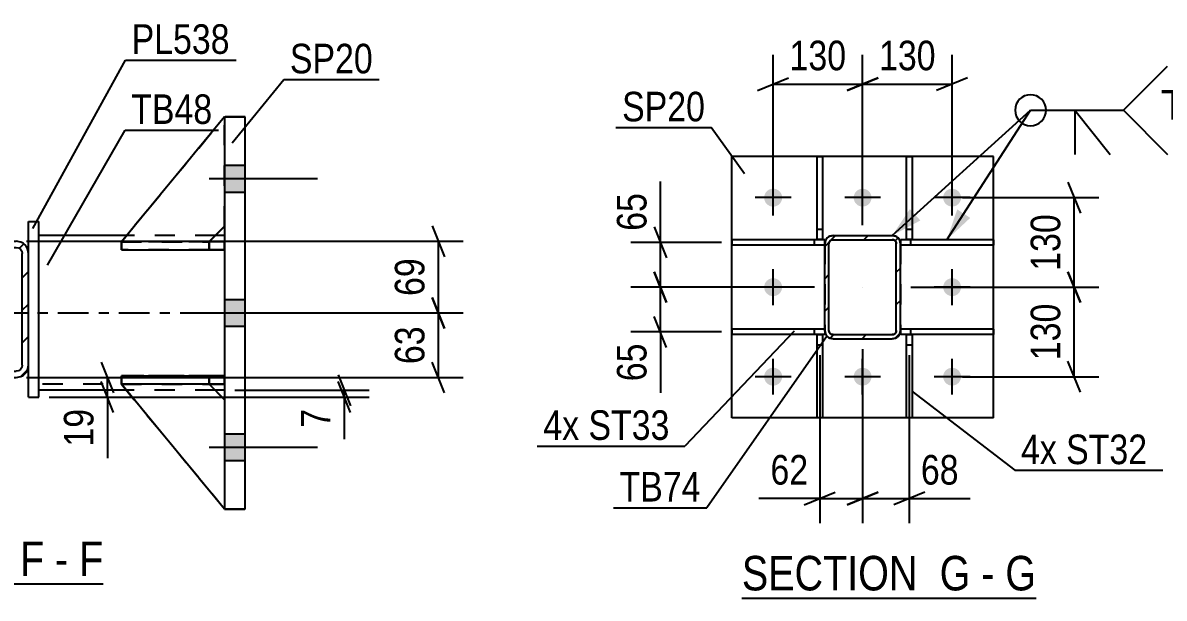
# Model space of a CAD drawing. Header units: millimetres. Extents: x 0 to 841, y 0 to 594.
# Drawn here: x 289.2 to 399.8, y 146.3 to 202 of the extents above; entities that cross this region are included whole.
import ezdxf

# ---------------------------------------------------------------- set-up
doc = ezdxf.new("R2010")
doc.units = ezdxf.units.MM
doc.linetypes.add('DXK_LINE_DOT2', pattern=[3.9198, 1.9599, -1.9599])
doc.linetypes.add('DXK_LINE_DOT3', pattern=[5.9187, 2.979, -0.9799, 0.9799, -0.9799])
doc.styles.add('Arial', font='ARIAL.TTF', dxfattribs={"height": 0.2})
doc.styles.add('Arial Narrow', font='ARIALN.TTF', dxfattribs={"height": 0.2})

# ---------------------------------------------------------------- blocks, each defined once
blk = doc.blocks.new('Unknown-814553059-15 - 1250')
at = {"color": 6, "linetype": 'Continuous'}
blk.add_line((269.77, 147.67), (296.99, 147.67), dxfattribs=at)
at = {"color": 0, "linetype": 'Continuous'}
for points in [[(287.88, 148.42), (287.88, 151.92), (269.77, 151.92), (269.77, 148.42)], [(291.27, 148.42), (291.27, 151.92), (288.93, 151.92), (288.93, 148.42)], [(293.6, 148.42), (293.6, 151.92), (292.32, 151.92), (292.32, 148.42)], [(296.99, 148.42), (296.99, 151.92), (294.65, 151.92), (294.65, 148.42)]]:
    blk.add_wipeout(points, dxfattribs=at)
at = {"color": 7, "linetype": 'Continuous', "style": 'Arial Narrow'}
for s, p in [('SECTION ', (269.77, 148.42)), ('F', (288.93, 148.42)), ('F', (294.65, 148.42)), ('-', (292.32, 148.42))]:
    blk.add_text(s, height=3.34, dxfattribs=at).set_placement(p)
blk = doc.blocks.new('Unknown-814553059-17 - 5939')
at = {"color": 6, "linetype": 'Continuous'}
blk.add_line((358.85, 146.29), (387.35, 146.29), dxfattribs=at)
at = {"color": 0, "linetype": 'Continuous'}
for points in [[(376.96, 147.04), (376.96, 150.54), (358.85, 150.54), (358.85, 147.04)], [(380.99, 147.04), (380.99, 150.54), (378.01, 150.54), (378.01, 147.04)], [(383.32, 147.04), (383.32, 150.54), (382.04, 150.54), (382.04, 147.04)], [(387.35, 147.04), (387.35, 150.54), (384.37, 150.54), (384.37, 147.04)]]:
    blk.add_wipeout(points, dxfattribs=at)
at = {"color": 7, "linetype": 'Continuous', "style": 'Arial Narrow'}
for s, p in [('SECTION ', (358.85, 147.04)), ('G', (378.01, 147.04)), ('G', (384.37, 147.04)), ('-', (382.04, 147.04))]:
    blk.add_text(s, height=3.34, dxfattribs=at).set_placement(p)
blk = doc.blocks.new('Part-814553059-1438 - 1250')
at = {"color": 2, "linetype": 'Continuous'}
for p, q in [((289.75, 182.76), (290.75, 182.76)), ((289.75, 179.66), (289.75, 182.76)), ((290.75, 165.76), (290.75, 182.76)), ((289.75, 165.76), (289.75, 168.86)), ((289.75, 165.76), (290.75, 165.76))]:
    blk.add_line(p, q, dxfattribs=at)
at = {"color": 7, "linetype": 'DXK_LINE_DOT2'}
for p, q in [((289.75, 182.76), (290.75, 182.76)), ((289.75, 168.86), (289.75, 179.66)), ((289.75, 165.76), (290.75, 165.76))]:
    blk.add_line(p, q, dxfattribs=at)
blk = doc.blocks.new('Part-814553059-1253 - 1250')
at = {"color": 2, "linetype": 'Continuous'}
for p, q in [((298.76, 180.82), (298.75, 180.82)), ((298.75, 180.82), (298.75, 180.02)), ((308.75, 180.82), (300, 180.82)), ((308.75, 180.82), (308.75, 180.82)), ((308.75, 180.82), (308.75, 180.02)), ((298.75, 180.02), (308.75, 180.02))]:
    blk.add_line(p, q, dxfattribs=at)
at = {"color": 7, "linetype": 'DXK_LINE_DOT2'}
for p, q in [((300, 180.82), (298.76, 180.82)), ((307.25, 180.82), (298.76, 180.82)), ((307.25, 180.82), (308.75, 180.82)), ((307.25, 180.82), (307.25, 180.02)), ((308.75, 180.82), (308.75, 180.82)), ((298.75, 180.02), (307.25, 180.02)), ((307.25, 180.02), (308.75, 180.02))]:
    blk.add_line(p, q, dxfattribs=at)
blk = doc.blocks.new('Part-814553059-1399 - 1250')
at = {"color": 7, "linetype": 'DXK_LINE_DOT2'}
for p, q in [((298.75, 167.02), (298.75, 167.82)), ((298.75, 167.82), (307.25, 167.82)), ((308.75, 167.82), (298.75, 167.82)), ((307.25, 167.02), (298.75, 167.02)), ((298.75, 167.02), (308.75, 167.02)), ((307.25, 167.02), (307.25, 167.82)), ((307.25, 167.82), (308.75, 167.82)), ((308.75, 167.02), (307.25, 167.02)), ((308.75, 167.02), (308.75, 167.82)), ((308.75, 167.02), (308.75, 167.82)), ((308.75, 167.82), (308.75, 167.82)), ((308.75, 167.02), (308.75, 167.02))]:
    blk.add_line(p, q, dxfattribs=at)
blk = doc.blocks.new('Part-814553059-1462 - 1250')
at = {"linetype": 'Continuous'}
h = blk.add_hatch(dxfattribs=at)
h.set_pattern_fill('', scale=0.7, style=0, pattern_type=0)
h.set_pattern_definition([(45, (289.0076, 167.7469), (-1.57154, 1.57154), [])])
h.paths.add_polyline_path([(288.55, 167.66), (289.01, 167.75), (289.4, 168.01), (289.66, 168.4), (289.75, 168.86), (289.75, 179.66), (289.66, 180.11), (289.4, 180.5), (289.01, 180.76), (288.55, 180.86), (277.75, 180.86), (277.29, 180.76), (276.9, 180.5), (276.64, 180.11), (276.55, 179.66), (276.55, 168.86), (276.64, 168.4), (276.9, 168.01), (277.29, 167.75), (277.75, 167.66)])
h.paths.add_polyline_path([(277.75, 168.26), (277.52, 168.3), (277.32, 168.43), (277.19, 168.63), (277.15, 168.86), (277.15, 179.66), (277.19, 179.89), (277.32, 180.08), (277.52, 180.21), (277.75, 180.26), (288.55, 180.26), (288.78, 180.21), (288.97, 180.08), (289.1, 179.89), (289.15, 179.66), (289.15, 168.86), (289.1, 168.63), (288.97, 168.43), (288.78, 168.3), (288.55, 168.26)])
at = {"color": 2, "linetype": 'Continuous'}
for p, q in [((277.75, 180.86), (277.29, 180.76)), ((277.32, 180.08), (277.52, 180.21)), ((277.52, 180.21), (277.75, 180.26)), ((277.75, 180.86), (277.75, 180.86)), ((277.75, 180.86), (288.55, 180.86)), ((277.75, 180.26), (277.75, 180.26)), ((277.75, 180.26), (288.55, 180.26)), ((288.55, 180.86), (288.55, 180.86)), ((289.01, 180.76), (288.55, 180.86)), ((288.55, 180.26), (288.55, 180.26)), ((288.55, 180.26), (288.78, 180.21)), ((288.78, 180.21), (288.97, 180.08)), ((276.64, 180.11), (276.55, 179.66)), ((276.55, 179.66), (276.55, 179.66)), ((276.55, 168.86), (276.55, 179.66)), ((277.15, 179.66), (277.19, 179.89)), ((277.15, 179.66), (277.15, 179.66)), ((277.15, 168.86), (277.15, 179.66)), ((277.19, 179.89), (277.32, 180.08)), ((288.97, 180.08), (289.1, 179.89)), ((289.1, 179.89), (289.15, 179.66)), ((289.15, 179.66), (289.15, 179.66)), ((289.15, 168.86), (289.15, 179.66)), ((289.75, 179.66), (289.66, 180.11)), ((289.75, 179.66), (289.75, 179.66)), ((289.75, 168.86), (289.75, 179.66)), ((276.55, 168.86), (276.55, 168.86)), ((276.55, 168.86), (276.64, 168.4)), ((277.15, 168.86), (277.15, 168.86)), ((277.19, 168.63), (277.15, 168.86)), ((277.32, 168.43), (277.19, 168.63)), ((277.52, 168.3), (277.32, 168.43)), ((277.75, 168.26), (277.52, 168.3)), ((277.75, 168.26), (277.75, 168.26)), ((277.75, 168.26), (288.55, 168.26)), ((288.78, 168.3), (288.55, 168.26)), ((288.55, 168.26), (288.55, 168.26)), ((288.97, 168.43), (288.78, 168.3)), ((289.1, 168.63), (288.97, 168.43)), ((289.15, 168.86), (289.1, 168.63)), ((289.15, 168.86), (289.15, 168.86)), ((289.66, 168.4), (289.75, 168.86)), ((289.75, 168.86), (289.75, 168.86)), ((277.29, 167.75), (277.75, 167.66)), ((277.75, 167.66), (277.75, 167.66)), ((277.75, 167.66), (288.55, 167.66)), ((288.55, 167.66), (289.01, 167.75)), ((288.55, 167.66), (288.55, 167.66))]:
    blk.add_line(p, q, dxfattribs=at)
at = {"color": 7, "linetype": 'DXK_LINE_DOT3'}
blk.add_line((283.15, 174.26), (283.15, 174.26), dxfattribs=at)
at = {"color": 2, "linetype": 'Continuous'}
for centre, start, end in [((277.75, 179.66), 112.5, 157.5), ((288.55, 179.66), 22.5, 67.5), ((277.75, 168.86), 202.5, 247.5), ((288.55, 168.86), 292.5, 337.5)]:
    blk.add_arc(centre, 1.2, start, end, dxfattribs=at)
blk = doc.blocks.new('Part-814553059-1398 - 1250')
at = {"color": 7, "linetype": 'DXK_LINE_DOT2'}
for p, q in [((298.75, 180.02), (298.75, 180.82)), ((298.75, 180.82), (307.25, 180.82)), ((308.75, 180.82), (298.75, 180.82)), ((307.25, 180.02), (307.25, 180.82)), ((307.25, 180.82), (308.75, 180.82)), ((308.75, 180.02), (308.75, 180.82)), ((308.75, 180.02), (308.75, 180.82)), ((308.75, 180.82), (308.75, 180.82)), ((307.25, 180.02), (298.75, 180.02)), ((298.75, 180.02), (308.75, 180.02)), ((308.75, 180.02), (307.25, 180.02)), ((308.75, 180.02), (308.75, 180.02))]:
    blk.add_line(p, q, dxfattribs=at)
blk = doc.blocks.new('Part-814553059-1277 - 1250')
at = {"color": 2, "linetype": 'Continuous'}
for p, q in [((308.75, 192.92), (310.75, 192.92)), ((308.75, 192.92), (308.75, 192.92)), ((308.75, 192.92), (308.75, 154.92)), ((310.75, 192.92), (310.75, 192.92)), ((310.75, 154.92), (310.75, 192.92)), ((310.75, 154.92), (308.75, 154.92))]:
    blk.add_line(p, q, dxfattribs=at)
at = {"color": 7, "linetype": 'DXK_LINE_DOT2'}
for p, q in [((310.75, 192.92), (308.75, 192.92)), ((308.75, 154.92), (308.75, 154.92)), ((308.75, 154.92), (310.75, 154.92)), ((310.75, 154.92), (310.75, 154.92))]:
    blk.add_line(p, q, dxfattribs=at)
blk = doc.blocks.new('Part-814553059-1400 - 1250')
at = {"color": 7, "linetype": 'DXK_LINE_DOT2'}
for p, q in [((308.75, 192.92), (298.75, 180.81)), ((298.75, 180.81), (308.75, 192.92)), ((308.75, 182.31), (308.75, 192.92)), ((307.25, 180.81), (308.75, 182.31)), ((307.25, 180.81), (308.75, 182.31)), ((298.75, 180.81), (307.25, 180.81)), ((298.75, 180.81), (298.75, 180.81)), ((307.25, 180.81), (298.75, 180.81)), ((307.25, 180.81), (307.25, 180.81))]:
    blk.add_line(p, q, dxfattribs=at)
blk = doc.blocks.new('Part-814553059-1401 - 1250')
at = {"color": 2, "linetype": 'Continuous'}
for p, q in [((308.75, 192.92), (298.75, 180.81)), ((308.75, 192.92), (308.75, 192.92)), ((308.75, 192.92), (308.75, 192.92)), ((307.26, 180.82), (308.75, 182.31)), ((300, 180.81), (298.75, 180.81)), ((298.75, 180.81), (298.75, 180.81))]:
    blk.add_line(p, q, dxfattribs=at)
at = {"color": 7, "linetype": 'DXK_LINE_DOT2'}
for p, q in [((308.75, 192.92), (298.75, 180.81)), ((308.75, 182.31), (308.75, 192.92)), ((307.25, 180.81), (308.75, 182.31)), ((307.25, 180.81), (298.75, 180.81)), ((307.25, 180.81), (300, 180.81)), ((307.25, 180.81), (307.26, 180.82)), ((307.25, 180.81), (307.25, 180.81))]:
    blk.add_line(p, q, dxfattribs=at)
blk = doc.blocks.new('Bolt-814553059-1371 - 1250')
at = {"linetype": 'Continuous'}
for points in [[(310.75, 185.62), (310.75, 188.22), (308.75, 188.22), (308.75, 185.62)], [(310.75, 185.62), (310.75, 188.22), (308.75, 188.22), (308.75, 185.62)], [(310.75, 185.62), (310.75, 188.22), (308.75, 188.22), (308.75, 185.62)], [(310.75, 172.62), (310.75, 175.22), (308.75, 175.22), (308.75, 172.62)], [(310.75, 172.62), (310.75, 175.22), (308.75, 175.22), (308.75, 172.62)], [(310.75, 159.62), (310.75, 162.22), (308.75, 162.22), (308.75, 159.62)], [(310.75, 159.62), (310.75, 162.22), (308.75, 162.22), (308.75, 159.62)], [(310.75, 159.62), (310.75, 162.22), (308.75, 162.22), (308.75, 159.62)]]:
    blk.add_hatch(color=1, dxfattribs=at).paths.add_polyline_path(points)
at = {"color": 1, "linetype": 'Continuous'}
for p, q in [((308.75, 188.22), (310.75, 188.22)), ((308.75, 188.22), (310.75, 188.22)), ((308.75, 188.22), (310.75, 188.22)), ((307.25, 186.92), (317.75, 186.92)), ((307.25, 186.92), (317.75, 186.92)), ((307.25, 186.92), (317.75, 186.92)), ((308.75, 185.62), (310.75, 185.62)), ((308.75, 185.62), (310.75, 185.62)), ((308.75, 185.62), (310.75, 185.62)), ((308.75, 175.22), (310.75, 175.22)), ((308.75, 175.22), (310.75, 175.22)), ((307.25, 173.92), (317.75, 173.92)), ((307.25, 173.92), (317.75, 173.92)), ((308.75, 172.62), (310.75, 172.62)), ((308.75, 172.62), (310.75, 172.62)), ((308.75, 162.22), (310.75, 162.22)), ((308.75, 162.22), (310.75, 162.22)), ((308.75, 162.22), (310.75, 162.22)), ((307.25, 160.92), (317.75, 160.92)), ((307.25, 160.92), (317.75, 160.92)), ((307.25, 160.92), (317.75, 160.92)), ((308.75, 159.62), (310.75, 159.62)), ((308.75, 159.62), (310.75, 159.62)), ((308.75, 159.62), (310.75, 159.62))]:
    blk.add_line(p, q, dxfattribs=at)
blk = doc.blocks.new('Part-814553059-1397 - 1250')
at = {"color": 2, "linetype": 'Continuous'}
for p, q in [((298.75, 167.82), (308.75, 167.82)), ((298.75, 167.82), (298.75, 167.02)), ((308.75, 167.02), (298.75, 167.02)), ((308.75, 167.82), (308.75, 167.82)), ((308.75, 167.02), (308.75, 167.82))]:
    blk.add_line(p, q, dxfattribs=at)
at = {"color": 7, "linetype": 'DXK_LINE_DOT2'}
for p, q in [((307.25, 167.82), (298.75, 167.82)), ((298.75, 167.02), (307.25, 167.02)), ((308.75, 167.82), (307.25, 167.82)), ((307.25, 167.82), (307.25, 167.02)), ((307.25, 167.02), (308.75, 167.02)), ((308.75, 167.82), (308.75, 167.82))]:
    blk.add_line(p, q, dxfattribs=at)
blk = doc.blocks.new('Part-814553059-1402 - 1250')
at = {"color": 7, "linetype": 'DXK_LINE_DOT2'}
for p, q in [((298.75, 167.01), (307.25, 167.01)), ((308.75, 154.92), (298.75, 167.01)), ((298.75, 167.01), (298.75, 167.01)), ((307.25, 167.01), (298.75, 167.01)), ((298.75, 167.01), (308.75, 154.92)), ((307.25, 167.01), (308.75, 165.51)), ((307.25, 167.01), (307.25, 167.01)), ((308.75, 165.51), (307.25, 167.01)), ((308.75, 165.51), (308.75, 154.92))]:
    blk.add_line(p, q, dxfattribs=at)
blk = doc.blocks.new('Part-814553059-1403 - 1250')
at = {"color": 2, "linetype": 'Continuous'}
for p, q in [((298.75, 167.01), (298.75, 167.01)), ((307.25, 167.01), (298.75, 167.01)), ((308.75, 154.92), (298.75, 167.01)), ((307.25, 167.01), (307.25, 167.01)), ((307.25, 167.01), (308.75, 165.51))]:
    blk.add_line(p, q, dxfattribs=at)
at = {"color": 7, "linetype": 'DXK_LINE_DOT2'}
for p, q in [((298.75, 167.01), (307.25, 167.01)), ((308.75, 154.92), (298.75, 167.01)), ((307.25, 167.01), (308.75, 165.51)), ((308.75, 165.51), (308.75, 154.92))]:
    blk.add_line(p, q, dxfattribs=at)
blk = doc.blocks.new('Part-814553059-1443 - 1250')
at = {"color": 2, "linetype": 'Continuous'}
for p, q in [((299.25, 181.42), (290.75, 181.42)), ((308.75, 181.42), (307.86, 181.42)), ((299.24, 166.42), (290.75, 166.42)), ((308.75, 166.42), (307.84, 166.42))]:
    blk.add_line(p, q, dxfattribs=at)
at = {"color": 7, "linetype": 'DXK_LINE_DOT2'}
for p, q in [((290.75, 166.42), (290.75, 181.42)), ((307.86, 181.42), (299.25, 181.42)), ((308.75, 181.42), (308.75, 166.42)), ((308.75, 180.82), (290.75, 180.82)), ((308.75, 167.02), (290.75, 167.02)), ((307.84, 166.42), (299.24, 166.42))]:
    blk.add_line(p, q, dxfattribs=at)
at = {"color": 7, "linetype": 'DXK_LINE_DOT3'}
blk.add_line((280.75, 173.92), (318.75, 173.92), dxfattribs=at)
blk = doc.blocks.new('Part-814553059-5985 - 5939')
at = {"color": 2, "linetype": 'Continuous'}
for p, q in [((357.88, 163.74), (357.88, 189.08)), ((383.21, 189.08), (357.88, 189.08)), ((383.21, 163.74), (383.21, 189.08)), ((383.21, 163.74), (357.88, 163.74))]:
    blk.add_line(p, q, dxfattribs=at)
blk = doc.blocks.new('Part-814553059-5973 - 5939')
at = {"linetype": 'Continuous'}
h = blk.add_hatch(dxfattribs=at)
h.set_pattern_fill('', scale=0.7, style=0, pattern_type=0)
h.set_pattern_definition([(45, (373.9783, 181.1773), (-1.57154, 1.57154), [])])
h.paths.add_polyline_path([(374.15, 180.92), (373.98, 181.18), (373.72, 181.35), (373.41, 181.41), (367.68, 181.41), (367.37, 181.35), (367.11, 181.18), (366.94, 180.92), (366.88, 180.61), (366.88, 172.21), (366.94, 171.91), (367.11, 171.65), (367.37, 171.47), (367.68, 171.41), (373.41, 171.41), (373.72, 171.47), (373.98, 171.65), (374.15, 171.91), (374.21, 172.21), (374.21, 180.61)])
h.paths.add_polyline_path([(373.81, 172.21), (373.78, 172.06), (373.7, 171.93), (373.57, 171.84), (373.41, 171.81), (367.68, 171.81), (367.53, 171.84), (367.4, 171.93), (367.31, 172.06), (367.28, 172.21), (367.28, 180.61), (367.31, 180.76), (367.4, 180.89), (367.53, 180.98), (367.68, 181.01), (373.41, 181.01), (373.57, 180.98), (373.7, 180.89), (373.78, 180.76), (373.81, 180.61)])
at = {"color": 7, "linetype": 'DXK_LINE_DOT2'}
for p, q in [((367.37, 181.35), (367.68, 181.41)), ((367.68, 181.41), (373.41, 181.41)), ((373.41, 181.41), (373.72, 181.35)), ((366.88, 180.61), (366.94, 180.92)), ((366.88, 180.61), (366.88, 172.21)), ((367.31, 180.76), (367.28, 180.61)), ((367.28, 172.21), (367.28, 180.61)), ((367.4, 180.89), (367.31, 180.76)), ((367.53, 180.98), (367.4, 180.89)), ((367.68, 181.01), (367.53, 180.98)), ((367.68, 181.01), (373.41, 181.01)), ((373.57, 180.98), (373.41, 181.01)), ((373.7, 180.89), (373.57, 180.98)), ((373.78, 180.76), (373.7, 180.89)), ((373.81, 180.61), (373.78, 180.76)), ((373.81, 172.21), (373.81, 180.61)), ((374.15, 180.92), (374.21, 180.61)), ((374.21, 180.61), (374.21, 172.21)), ((366.94, 171.91), (366.88, 172.21)), ((367.28, 172.21), (367.31, 172.06)), ((367.31, 172.06), (367.4, 171.93)), ((367.68, 171.41), (367.37, 171.47)), ((367.4, 171.93), (367.53, 171.84)), ((367.53, 171.84), (367.68, 171.81)), ((367.68, 171.81), (373.41, 171.81)), ((367.68, 171.41), (373.41, 171.41)), ((373.41, 171.81), (373.57, 171.84)), ((373.72, 171.47), (373.41, 171.41)), ((373.57, 171.84), (373.7, 171.93)), ((373.7, 171.93), (373.78, 172.06)), ((373.78, 172.06), (373.81, 172.21)), ((374.21, 172.21), (374.15, 171.91))]:
    blk.add_line(p, q, dxfattribs=at)
at = {"color": 2, "linetype": 'Continuous'}
for p, q in [((367.68, 181.41), (367.37, 181.35)), ((367.68, 181.41), (373.41, 181.41)), ((373.72, 181.35), (373.41, 181.41)), ((366.94, 180.92), (366.88, 180.61)), ((366.88, 172.21), (366.88, 180.61)), ((367.28, 180.61), (367.31, 180.76)), ((367.28, 172.21), (367.28, 180.61)), ((367.31, 180.76), (367.4, 180.89)), ((367.4, 180.89), (367.53, 180.98)), ((367.53, 180.98), (367.68, 181.01)), ((367.68, 181.01), (373.41, 181.01)), ((373.41, 181.01), (373.57, 180.98)), ((373.57, 180.98), (373.7, 180.89)), ((373.7, 180.89), (373.78, 180.76)), ((373.78, 180.76), (373.81, 180.61)), ((373.81, 172.21), (373.81, 180.61)), ((374.21, 180.61), (374.15, 180.92)), ((374.21, 172.21), (374.21, 180.61)), ((366.88, 172.21), (366.94, 171.91)), ((367.31, 172.06), (367.28, 172.21)), ((367.4, 171.93), (367.31, 172.06)), ((367.37, 171.47), (367.68, 171.41)), ((367.53, 171.84), (367.4, 171.93)), ((367.68, 171.81), (367.53, 171.84)), ((367.68, 171.81), (373.41, 171.81)), ((367.68, 171.41), (373.41, 171.41)), ((373.57, 171.84), (373.41, 171.81)), ((373.41, 171.41), (373.72, 171.47)), ((373.7, 171.93), (373.57, 171.84)), ((373.78, 172.06), (373.7, 171.93)), ((373.81, 172.21), (373.78, 172.06)), ((374.15, 171.91), (374.21, 172.21))]:
    blk.add_line(p, q, dxfattribs=at)
at = {"color": 7, "linetype": 'DXK_LINE_DOT3'}
blk.add_line((370.55, 176.41), (370.55, 176.41), dxfattribs=at)
at = {"color": 7, "linetype": 'DXK_LINE_DOT2'}
for centre, start, end in [((367.68, 180.61), 112.5, 157.5), ((373.41, 180.61), 22.5, 67.5), ((367.68, 172.21), 202.5, 247.5), ((373.41, 172.21), 292.5, 337.5)]:
    blk.add_arc(centre, 0.8, start, end, dxfattribs=at)
at = {"color": 2, "linetype": 'Continuous'}
for centre, start, end in [((367.68, 180.61), 112.5, 157.5), ((373.41, 180.61), 22.5, 67.5), ((367.68, 172.21), 202.5, 247.5), ((373.41, 172.21), 292.5, 337.5)]:
    blk.add_arc(centre, 0.8, start, end, dxfattribs=at)
blk = doc.blocks.new('Part-814553059-6000 - 5939')
at = {"color": 2, "linetype": 'Continuous'}
for p, q in [((383.21, 172.34), (374.21, 172.34)), ((374.21, 172.21), (374.21, 171.81)), ((374.8, 171.81), (374.21, 171.81)), ((383.21, 171.81), (375.34, 171.81)), ((383.21, 172.34), (383.21, 171.81))]:
    blk.add_line(p, q, dxfattribs=at)
at = {"color": 7, "linetype": 'DXK_LINE_DOT2'}
for p, q in [((374.21, 172.34), (374.21, 172.21)), ((375.34, 171.81), (374.8, 171.81)), ((375.21, 171.81), (375.21, 172.34))]:
    blk.add_line(p, q, dxfattribs=at)
blk = doc.blocks.new('Part-814553059-6051 - 5939')
at = {"color": 2, "linetype": 'Continuous'}
for p, q in [((374.8, 181.02), (374.8, 189.08)), ((374.8, 189.08), (375.34, 189.08)), ((375.34, 189.08), (375.34, 181.02)), ((375.34, 181.02), (374.8, 181.02))]:
    blk.add_line(p, q, dxfattribs=at)
at = {"color": 7, "linetype": 'DXK_LINE_DOT2'}
blk.add_line((374.8, 182.02), (375.34, 182.02), dxfattribs=at)
blk = doc.blocks.new('Part-814553059-6046 - 5939')
at = {"color": 2, "linetype": 'Continuous'}
for p, q in [((366.14, 181.02), (366.14, 189.08)), ((366.14, 189.08), (366.67, 189.08)), ((366.67, 189.08), (366.67, 181.02)), ((366.67, 181.02), (366.14, 181.02))]:
    blk.add_line(p, q, dxfattribs=at)
at = {"color": 7, "linetype": 'DXK_LINE_DOT2'}
blk.add_line((366.14, 182.02), (366.67, 182.02), dxfattribs=at)
blk = doc.blocks.new('Part-814553059-6056 - 5939')
at = {"color": 2, "linetype": 'Continuous'}
for p, q in [((366.14, 163.74), (366.14, 171.82)), ((366.14, 171.82), (366.67, 171.82)), ((366.67, 171.82), (366.67, 163.74)), ((366.67, 163.74), (366.14, 163.74))]:
    blk.add_line(p, q, dxfattribs=at)
at = {"color": 7, "linetype": 'DXK_LINE_DOT2'}
blk.add_line((366.14, 170.82), (366.67, 170.82), dxfattribs=at)
blk = doc.blocks.new('Part-814553059-6066 - 5939')
at = {"color": 2, "linetype": 'Continuous'}
for p, q in [((383.21, 181.01), (374.21, 181.01)), ((374.21, 181.01), (374.21, 180.61)), ((383.21, 180.48), (374.21, 180.48)), ((383.21, 181.01), (383.21, 180.48))]:
    blk.add_line(p, q, dxfattribs=at)
at = {"color": 7, "linetype": 'DXK_LINE_DOT2'}
for p, q in [((374.21, 180.61), (374.21, 180.48)), ((375.21, 180.48), (375.21, 181.01))]:
    blk.add_line(p, q, dxfattribs=at)
blk = doc.blocks.new('Bolt-814553059-6069 - 5939')
at = {"linetype": 'Continuous'}
for points in [[(361.01, 185.08, -1), (362.75, 185.08, -1)], [(369.68, 185.08, -1), (371.41, 185.08, -1)], [(378.35, 185.08, -1), (380.08, 185.08, -1)], [(361.01, 176.41, -1), (362.75, 176.41, -1)], [(378.35, 176.41, -1), (380.08, 176.41, -1)], [(361.01, 167.74, -1), (362.75, 167.74, -1)], [(369.68, 167.74, -1), (371.41, 167.74, -1)], [(378.35, 167.74, -1), (380.08, 167.74, -1)]]:
    blk.add_hatch(color=1, dxfattribs=at).paths.add_polyline_path(points)
at = {"color": 1, "linetype": 'Continuous'}
for p, q in [((361.88, 183.34), (361.88, 186.81)), ((370.55, 183.34), (370.55, 186.81)), ((379.21, 183.34), (379.21, 186.81)), ((363.61, 185.08), (360.15, 185.08)), ((372.28, 185.08), (368.81, 185.08)), ((380.95, 185.08), (377.48, 185.08)), ((361.88, 174.68), (361.88, 178.14)), ((379.21, 174.68), (379.21, 178.14)), ((363.61, 176.41), (360.15, 176.41)), ((380.95, 176.41), (377.48, 176.41)), ((361.88, 166.01), (361.88, 169.48)), ((370.55, 166.01), (370.55, 169.48)), ((379.21, 166.01), (379.21, 169.48)), ((363.61, 167.74), (360.15, 167.74)), ((372.28, 167.74), (368.81, 167.74)), ((380.95, 167.74), (377.48, 167.74))]:
    blk.add_line(p, q, dxfattribs=at)
blk = doc.blocks.new('Part-814553059-6083 - 5939')
at = {"color": 2, "linetype": 'Continuous'}
for p, q in [((374.8, 163.74), (374.8, 171.82)), ((374.8, 171.82), (375.34, 171.82)), ((375.34, 171.82), (375.34, 163.74)), ((375.34, 163.74), (374.8, 163.74))]:
    blk.add_line(p, q, dxfattribs=at)
at = {"color": 7, "linetype": 'DXK_LINE_DOT2'}
blk.add_line((374.8, 170.82), (375.34, 170.82), dxfattribs=at)
blk = doc.blocks.new('Part-814553059-6088 - 5939')
at = {"color": 2, "linetype": 'Continuous'}
for p, q in [((366.88, 181.01), (357.88, 181.01)), ((357.88, 181.01), (357.88, 180.48)), ((366.88, 180.48), (357.88, 180.48)), ((366.88, 180.61), (366.88, 181.01))]:
    blk.add_line(p, q, dxfattribs=at)
at = {"color": 7, "linetype": 'DXK_LINE_DOT2'}
for p, q in [((365.88, 180.48), (365.88, 181.01)), ((366.88, 180.61), (366.88, 180.48))]:
    blk.add_line(p, q, dxfattribs=at)
blk = doc.blocks.new('Part-814553059-6095 - 5939')
at = {"color": 2, "linetype": 'Continuous'}
for p, q in [((366.88, 172.34), (357.88, 172.34)), ((357.88, 172.34), (357.88, 171.81)), ((366.14, 171.81), (357.88, 171.81)), ((366.88, 171.81), (366.67, 171.81)), ((366.88, 172.21), (366.88, 171.81))]:
    blk.add_line(p, q, dxfattribs=at)
at = {"color": 7, "linetype": 'DXK_LINE_DOT2'}
for p, q in [((365.88, 171.81), (365.88, 172.34)), ((366.67, 171.81), (366.14, 171.81)), ((366.88, 172.21), (366.88, 172.34))]:
    blk.add_line(p, q, dxfattribs=at)
blk = doc.blocks.new('StraightDimension-814553059-1516 - 1250')
at = {"color": 7, "linetype": 'Continuous'}
for p, q in [((328.85, 182.36), (330.05, 179.36)), ((289.55, 180.86), (331.85, 180.86)), ((329.45, 173.92), (329.45, 180.86)), ((330.05, 172.42), (328.85, 175.42)), ((317.35, 173.92), (331.85, 173.92))]:
    blk.add_line(p, q, dxfattribs=at)
at = {"color": 0}
blk.add_wipeout([(328.7, 179.81), (324.5, 179.81), (324.5, 174.96), (328.7, 174.96)], dxfattribs=at)
at = {"color": 3, "style": 'Arial Narrow'}
blk.add_text('69', height=2.863, rotation=90.0002, dxfattribs=at).set_placement((328.1, 175.56))
blk = doc.blocks.new('StraightDimension-814553059-1550 - 1250')
at = {"color": 7, "linetype": 'Continuous'}
for p, q in [((319.74, 167.92), (320.94, 164.92)), ((320.94, 164.26), (319.74, 167.26)), ((309.75, 166.42), (322.74, 166.42)), ((320.34, 165.76), (320.34, 166.42)), ((291.75, 165.76), (322.74, 165.76)), ((320.34, 165.76), (320.34, 161.68)), ((320.34, 165.76), (320.34, 161.68))]:
    blk.add_line(p, q, dxfattribs=at)
at = {"color": 0}
blk.add_wipeout([(319.59, 165.23), (315.39, 165.23), (315.39, 162.2), (319.59, 162.2)], dxfattribs=at)
at = {"color": 3, "style": 'Arial Narrow'}
blk.add_text('7', height=2.86, rotation=90.0002, dxfattribs=at).set_placement((318.99, 162.8))
blk = doc.blocks.new('StraightDimension-814553059-1505 - 1250')
at = {"color": 7, "linetype": 'Continuous'}
for p, q in [((328.85, 175.42), (330.05, 172.42)), ((317.35, 173.92), (331.85, 173.92)), ((329.45, 167.66), (329.45, 173.92)), ((330.05, 166.16), (328.85, 169.16)), ((289.55, 167.66), (331.85, 167.66))]:
    blk.add_line(p, q, dxfattribs=at)
at = {"color": 0}
blk.add_wipeout([(328.7, 173.21), (324.5, 173.21), (324.5, 168.36), (328.7, 168.36)], dxfattribs=at)
at = {"color": 3, "style": 'Arial Narrow'}
blk.add_text('63', height=2.863, rotation=90.0002, dxfattribs=at).set_placement((328.1, 168.96))
blk = doc.blocks.new('StraightDimension-814553059-1539 - 1250')
at = {"color": 7, "linetype": 'Continuous'}
for p, q in [((296.79, 169.16), (297.99, 166.16)), ((289.55, 167.66), (299.79, 167.66)), ((297.99, 164.26), (296.79, 167.26)), ((297.39, 165.76), (297.39, 167.66)), ((291.75, 165.76), (299.79, 165.76)), ((297.39, 165.76), (297.39, 159.85)), ((297.39, 165.76), (297.39, 159.85))]:
    blk.add_line(p, q, dxfattribs=at)
at = {"color": 0}
blk.add_wipeout([(296.64, 165.23), (292.44, 165.23), (292.44, 160.37), (296.64, 160.37)], dxfattribs=at)
at = {"color": 3, "style": 'Arial Narrow'}
blk.add_text('19', height=2.863, rotation=90.0002, dxfattribs=at).set_placement((296.04, 160.97))
blk = doc.blocks.new('StraightDimension-814553059-6178 - 5939')
at = {"color": 7, "linetype": 'Continuous'}
for p, q in [((350.96, 180.74), (350.96, 186.65)), ((350.96, 180.74), (350.96, 186.65)), ((350.36, 182.24), (351.56, 179.24)), ((356.88, 180.74), (348.11, 180.74)), ((350.96, 176.41), (350.96, 180.74)), ((351.56, 174.91), (350.36, 177.91)), ((365.88, 176.41), (348.11, 176.41))]:
    blk.add_line(p, q, dxfattribs=at)
at = {"color": 0}
blk.add_wipeout([(350.21, 186.12), (346.01, 186.12), (346.01, 181.27), (350.21, 181.27)], dxfattribs=at)
at = {"color": 3, "style": 'Arial Narrow'}
blk.add_text('65', height=2.863, rotation=90.0002, dxfattribs=at).set_placement((349.61, 181.87))
blk = doc.blocks.new('StraightDimension-814553059-6157 - 5939')
at = {"color": 7, "linetype": 'Continuous'}
for p, q in [((390.44, 186.58), (391.64, 183.58)), ((380.21, 185.08), (393.44, 185.08)), ((391.04, 176.41), (391.04, 185.08)), ((391.64, 174.91), (390.44, 177.91)), ((375.21, 176.41), (393.44, 176.41))]:
    blk.add_line(p, q, dxfattribs=at)
at = {"color": 0}
blk.add_wipeout([(390.29, 184.09), (386.09, 184.09), (386.09, 177.4), (390.29, 177.4)], dxfattribs=at)
at = {"color": 3, "style": 'Arial Narrow'}
blk.add_text('130', height=2.863, rotation=90.0002, dxfattribs=at).set_placement((389.69, 178))
blk = doc.blocks.new('StraightDimension-814553059-6184 - 5939')
at = {"color": 7, "linetype": 'Continuous'}
for p, q in [((350.36, 177.91), (351.56, 174.91)), ((365.88, 176.41), (348.11, 176.41)), ((350.96, 172.08), (350.96, 176.41)), ((351.56, 170.58), (350.36, 173.58)), ((356.88, 172.08), (348.11, 172.08)), ((350.96, 172.08), (350.96, 166.17)), ((350.96, 172.08), (350.96, 166.17))]:
    blk.add_line(p, q, dxfattribs=at)
at = {"color": 0}
blk.add_wipeout([(350.21, 171.55), (346.01, 171.55), (346.01, 166.7), (350.21, 166.7)], dxfattribs=at)
at = {"color": 3, "style": 'Arial Narrow'}
blk.add_text('65', height=2.863, rotation=90.0002, dxfattribs=at).set_placement((349.61, 167.3))
blk = doc.blocks.new('StraightDimension-814553059-6167 - 5939')
at = {"color": 7, "linetype": 'Continuous'}
for p, q in [((390.44, 177.91), (391.64, 174.91)), ((375.21, 176.41), (393.44, 176.41)), ((391.04, 167.74), (391.04, 176.41)), ((391.64, 166.24), (390.44, 169.24)), ((380.21, 167.74), (393.44, 167.74))]:
    blk.add_line(p, q, dxfattribs=at)
at = {"color": 0}
blk.add_wipeout([(390.29, 175.42), (386.09, 175.42), (386.09, 168.74), (390.29, 168.74)], dxfattribs=at)
at = {"color": 3, "style": 'Arial Narrow'}
blk.add_text('130', height=2.863, rotation=90.0002, dxfattribs=at).set_placement((389.69, 169.34))
blk = doc.blocks.new('StraightDimension-814553059-6191 - 5939')
at = {"color": 7, "linetype": 'Continuous'}
for p, q in [((361.88, 186.08), (361.88, 198.92)), ((370.55, 182.41), (370.55, 198.92)), ((360.38, 195.47), (363.38, 196.67)), ((361.88, 196.07), (370.55, 196.07)), ((372.05, 196.67), (369.05, 195.47))]:
    blk.add_line(p, q, dxfattribs=at)
at = {"color": 0}
blk.add_wipeout([(369.55, 196.82), (369.55, 201.02), (362.87, 201.02), (362.87, 196.82)], dxfattribs=at)
at = {"color": 3, "style": 'Arial Narrow'}
blk.add_text('130', height=2.863, dxfattribs=at).set_placement((363.47, 197.42))
blk = doc.blocks.new('StraightDimension-814553059-6200 - 5939')
at = {"color": 7, "linetype": 'Continuous'}
for p, q in [((370.55, 182.41), (370.55, 198.92)), ((379.21, 186.08), (379.21, 198.92)), ((369.05, 195.47), (372.05, 196.67)), ((370.55, 196.07), (379.21, 196.07)), ((380.71, 196.67), (377.71, 195.47))]:
    blk.add_line(p, q, dxfattribs=at)
at = {"color": 0}
blk.add_wipeout([(378.22, 196.82), (378.22, 201.02), (371.54, 201.02), (371.54, 196.82)], dxfattribs=at)
at = {"color": 3, "style": 'Arial Narrow'}
blk.add_text('130', height=2.863, dxfattribs=at).set_placement((372.14, 197.42))
blk = doc.blocks.new('StraightDimension-814553059-6210 - 5939')
at = {"color": 7, "linetype": 'Continuous'}
for p, q in [((370.55, 170.41), (370.55, 153.54)), ((375.07, 169.82), (375.07, 153.54)), ((369.05, 155.34), (372.05, 156.54)), ((370.55, 155.94), (375.07, 155.94)), ((376.57, 156.54), (373.57, 155.34)), ((375.07, 155.94), (380.98, 155.94)), ((375.07, 155.94), (380.98, 155.94))]:
    blk.add_line(p, q, dxfattribs=at)
at = {"color": 0}
blk.add_wipeout([(380.45, 156.69), (380.45, 160.89), (375.59, 160.89), (375.59, 156.69)], dxfattribs=at)
at = {"color": 3, "style": 'Arial Narrow'}
blk.add_text('68', height=2.863, dxfattribs=at).set_placement((376.19, 157.29))
blk = doc.blocks.new('StraightDimension-814553059-6220 - 5939')
at = {"color": 7, "linetype": 'Continuous'}
for p, q in [((370.55, 170.41), (370.55, 153.54)), ((366.4, 169.82), (366.4, 153.54)), ((366.4, 155.94), (360.5, 155.94)), ((366.4, 155.94), (360.5, 155.94)), ((364.9, 155.34), (367.9, 156.54)), ((366.4, 155.94), (370.55, 155.94)), ((372.05, 156.54), (369.05, 155.34))]:
    blk.add_line(p, q, dxfattribs=at)
at = {"color": 0}
blk.add_wipeout([(365.88, 156.69), (365.88, 160.89), (361.02, 160.89), (361.02, 156.69)], dxfattribs=at)
at = {"color": 3, "style": 'Arial Narrow'}
blk.add_text('62', height=2.863, dxfattribs=at).set_placement((361.62, 157.29))
blk = doc.blocks.new('Mark-814553059-1272 - 1250')
at = {"color": 30, "linetype": 'Continuous'}
for p, q in [((309.47, 190.39), (314.47, 196.52)), ((314.47, 196.52), (323.71, 196.52))]:
    blk.add_line(p, q, dxfattribs=at)
at = {"color": 0}
blk.add_wipeout([(323.11, 197.12), (323.11, 200.12), (315.07, 200.12), (315.07, 197.12)], dxfattribs=at)
blk.add_wipeout([(323.11, 197.12), (323.11, 200.12), (315.07, 200.12), (315.07, 197.12)], dxfattribs=at)
at = {"color": 3, "style": 'Arial Narrow'}
blk.add_text('SP20', height=2.863, dxfattribs=at).set_placement((315.07, 197.12))
blk = doc.blocks.new('Mark-814553059-1434 - 1250')
at = {"color": 30, "linetype": 'Continuous'}
for p, q in [((290.18, 182.1), (299.14, 198.41)), ((299.14, 198.41), (309.85, 198.41))]:
    blk.add_line(p, q, dxfattribs=at)
at = {"color": 0}
blk.add_wipeout([(309.25, 199.01), (309.25, 202.01), (299.74, 202.01), (299.74, 199.01)], dxfattribs=at)
blk.add_wipeout([(309.25, 199.01), (309.25, 202.01), (299.74, 202.01), (299.74, 199.01)], dxfattribs=at)
at = {"color": 3, "style": 'Arial Narrow'}
blk.add_text('PL538', height=2.863, dxfattribs=at).set_placement((299.74, 199.01))
blk = doc.blocks.new('Mark-814553059-1439 - 1250')
at = {"color": 30, "linetype": 'Continuous'}
for p, q in [((291.59, 178.54), (299.1, 191.62)), ((299.1, 191.62), (308.15, 191.62))]:
    blk.add_line(p, q, dxfattribs=at)
at = {"color": 0}
blk.add_wipeout([(307.55, 192.22), (307.55, 195.22), (299.7, 195.22), (299.7, 192.22)], dxfattribs=at)
blk.add_wipeout([(307.55, 192.22), (307.55, 195.22), (299.7, 195.22), (299.7, 192.22)], dxfattribs=at)
at = {"color": 3, "style": 'Arial Narrow'}
blk.add_text('TB48', height=2.863, dxfattribs=at).set_placement((299.7, 192.22))
blk = doc.blocks.new('Mark-814553059-5969 - 5939')
at = {"color": 30, "linetype": 'Continuous'}
for p in [(367.1, 171.7), (346.4, 155.05)]:
    blk.add_line(p, (355.46, 155.05), dxfattribs=at)
at = {"color": 0}
blk.add_wipeout([(354.86, 155.65), (354.86, 158.65), (347, 158.65), (347, 155.65)], dxfattribs=at)
blk.add_wipeout([(354.86, 155.65), (354.86, 158.65), (347, 158.65), (347, 155.65)], dxfattribs=at)
at = {"color": 3, "style": 'Arial Narrow'}
blk.add_text('TB74', height=2.863, dxfattribs=at).set_placement((347, 155.65))
blk = doc.blocks.new('Mark-814553059-5981 - 5939')
at = {"color": 30, "linetype": 'Continuous'}
for p in [(346.65, 191.87), (359.12, 187.39)]:
    blk.add_line(p, (355.89, 191.87), dxfattribs=at)
at = {"color": 0}
blk.add_wipeout([(355.29, 192.47), (355.29, 195.47), (347.25, 195.47), (347.25, 192.47)], dxfattribs=at)
blk.add_wipeout([(355.29, 192.47), (355.29, 195.47), (347.25, 195.47), (347.25, 192.47)], dxfattribs=at)
at = {"color": 3, "style": 'Arial Narrow'}
blk.add_text('SP20', height=2.863, dxfattribs=at).set_placement((347.25, 192.47))
blk = doc.blocks.new('MarkSet-814553059-6282 - 5939')
at = {"color": 30, "linetype": 'Continuous'}
for p in [(363.92, 172.15), (339.02, 161.02)]:
    blk.add_line(p, (353.34, 161.02), dxfattribs=at)
at = {"color": 0}
for points in [[(343.09, 161.62), (343.09, 164.62), (339.62, 164.62), (339.62, 161.62)], [(351.84, 161.62), (351.84, 164.62), (343.99, 164.62), (343.99, 161.62)]]:
    blk.add_wipeout(points, dxfattribs=at)
for points in [[(343.09, 161.62), (343.09, 164.62), (339.62, 164.62), (339.62, 161.62)], [(351.84, 161.62), (351.84, 164.62), (343.99, 164.62), (343.99, 161.62)]]:
    blk.add_wipeout(points, dxfattribs=at)
at = {"color": 3, "style": 'Arial Narrow'}
for s, p in [('4x', (339.62, 161.62)), ('ST33', (343.99, 161.62))]:
    blk.add_text(s, height=2.863, dxfattribs=at).set_placement(p)
blk = doc.blocks.new('WeldMark-814553059-6229 - 5939')
at = {"linetype": 'Continuous'}
for points in [[(376.14, 182.87), (373.41, 181.41), (375.13, 183.98)], [(380.97, 183.12), (378.71, 181.01), (379.71, 183.94)]]:
    blk.add_hatch(color=30, dxfattribs=at).paths.add_polyline_path(points)
at = {"color": 30, "linetype": 'Continuous'}
for p, q in [((373.41, 181.41), (386.81, 193.55)), ((378.71, 181.01), (386.81, 193.55)), ((386.81, 193.55), (395.81, 193.55))]:
    blk.add_line(p, q, dxfattribs=at)
at = {"color": 3, "linetype": 'Continuous'}
for q in [(394.52, 189.26), (391.09, 189.26)]:
    blk.add_line((391.09, 193.55), q, dxfattribs=at)
for start, end in [(90, 270), (270, 90)]:
    blk.add_arc((386.81, 193.55), 1.5, start, end, dxfattribs=at)
at = {"color": 0, "linetype": 'Continuous'}
blk.add_wipeout([(407.18, 192.65), (407.18, 195.65), (399.41, 195.65), (399.41, 192.65)], dxfattribs=at)
blk.add_wipeout([(407.18, 192.65), (407.18, 195.65), (399.41, 195.65), (399.41, 192.65)], dxfattribs=at)
at = {"color": 3, "linetype": 'Continuous'}
for q in [(400.09, 197.83), (400.09, 189.26)]:
    blk.add_line((395.81, 193.55), q, dxfattribs=at)
at = {"color": 3, "linetype": 'Continuous', "style": 'Arial'}
blk.add_text('TYP', height=2.865, dxfattribs=at).set_placement((399.41, 192.65))
blk = doc.blocks.new('MarkSet-814553059-6312 - 5939')
at = {"color": 30, "linetype": 'Continuous'}
for p, q in [((375.32, 166.35), (385.29, 158.67)), ((385.29, 158.67), (399.62, 158.67))]:
    blk.add_line(p, q, dxfattribs=at)
at = {"color": 0}
for points in [[(389.36, 159.27), (389.36, 162.27), (385.89, 162.27), (385.89, 159.27)], [(398.12, 159.27), (398.12, 162.27), (390.26, 162.27), (390.26, 159.27)]]:
    blk.add_wipeout(points, dxfattribs=at)
for points in [[(389.36, 159.27), (389.36, 162.27), (385.89, 162.27), (385.89, 159.27)], [(398.12, 159.27), (398.12, 162.27), (390.26, 162.27), (390.26, 159.27)]]:
    blk.add_wipeout(points, dxfattribs=at)
at = {"color": 3, "style": 'Arial Narrow'}
for s, p in [('4x', (385.89, 159.27)), ('ST32', (390.26, 159.27))]:
    blk.add_text(s, height=2.863, dxfattribs=at).set_placement(p)

msp = doc.modelspace()

# ---------------------------------------------------------------- block references
for name in ['Part-814553059-1400 - 1250', 'Part-814553059-1401 - 1250', 'Part-814553059-1277 - 1250', 'Part-814553059-5985 - 5939', 'Part-814553059-6046 - 5939', 'Part-814553059-6051 - 5939', 'Bolt-814553059-1371 - 1250', 'Bolt-814553059-6069 - 5939', 'Part-814553059-1438 - 1250', 'Part-814553059-1443 - 1250', 'Part-814553059-5973 - 5939', 'Part-814553059-1462 - 1250', 'Part-814553059-1253 - 1250', 'Part-814553059-1398 - 1250', 'Part-814553059-6088 - 5939', 'Part-814553059-6066 - 5939', 'Part-814553059-6095 - 5939', 'Part-814553059-6056 - 5939', 'Part-814553059-6000 - 5939', 'Part-814553059-6083 - 5939', 'Part-814553059-1399 - 1250', 'Part-814553059-1397 - 1250', 'Part-814553059-1402 - 1250', 'Part-814553059-1403 - 1250', 'Unknown-814553059-15 - 1250', 'Unknown-814553059-17 - 5939']:
    msp.add_blockref(name, (0, 0))

# ---------------------------------------------------------------- next in the draw order: block references
for name in ['Mark-814553059-1272 - 1250', 'Mark-814553059-5981 - 5939', 'StraightDimension-814553059-6178 - 5939', 'StraightDimension-814553059-6157 - 5939', 'StraightDimension-814553059-1516 - 1250', 'StraightDimension-814553059-1550 - 1250']:
    msp.add_blockref(name, (0, 0))

# ---------------------------------------------------------------- next in the draw order: block references
for name in ['Mark-814553059-1434 - 1250', 'StraightDimension-814553059-6191 - 5939', 'StraightDimension-814553059-6184 - 5939', 'StraightDimension-814553059-6167 - 5939', 'StraightDimension-814553059-1505 - 1250']:
    msp.add_blockref(name, (0, 0))

# ---------------------------------------------------------------- next in the draw order: block references
for name in ['StraightDimension-814553059-6200 - 5939', 'Mark-814553059-1439 - 1250', 'StraightDimension-814553059-6210 - 5939', 'StraightDimension-814553059-1539 - 1250']:
    msp.add_blockref(name, (0, 0))

# ---------------------------------------------------------------- next in the draw order: block references
for name in ['WeldMark-814553059-6229 - 5939', 'StraightDimension-814553059-6220 - 5939', 'MarkSet-814553059-6312 - 5939']:
    msp.add_blockref(name, (0, 0))

# ---------------------------------------------------------------- next in the draw order: block references
msp.add_blockref('Mark-814553059-5969 - 5939', (0, 0))

# ---------------------------------------------------------------- next in the draw order: block references
msp.add_blockref('MarkSet-814553059-6282 - 5939', (0, 0))

doc.saveas('drawing.dxf')
